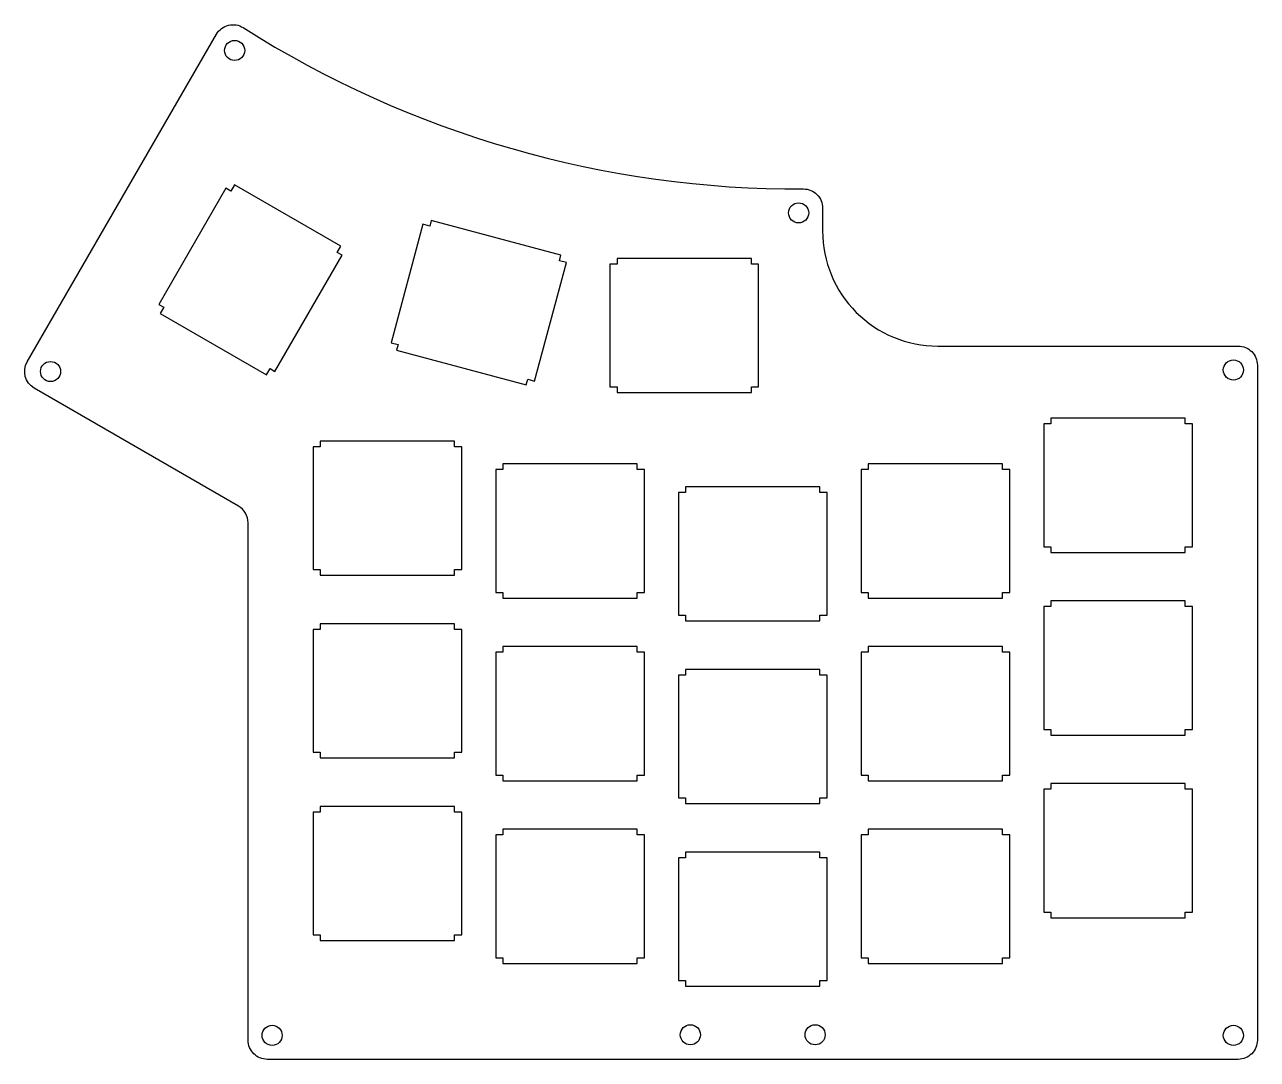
# Model space of a CAD drawing. Header units: inches. Extents: x -7.92 to -2.85, y 1.94 to 6.19.
import ezdxf

# ---------------------------------------------------------------- set-up
doc = ezdxf.new("R2010")
doc.units = ezdxf.units.IN
doc.layers.get('0').update_dxf_attribs({"linetype": 'CONTINUOUS'})

msp = doc.modelspace()

# ---------------------------------------------------------------- linework, layer by layer
msp.add_lwpolyline([(-6.9978, 2.0157), (-6.9978, 4.1403, 0.267958), (-7.0372, 4.2084), (-7.876, 4.6927, -0.414204), (-7.9048, 4.8003), (-7.1281, 6.1458, -0.426859), (-7.0176, 6.1729, 0.144063), (-4.7178, 5.5107, -0.414214), (-4.6391, 5.4319), (-4.6391, 5.3381, 0.414214), (-4.1666, 4.8657), (-2.9328, 4.8657, -0.414214), (-2.8541, 4.7869), (-2.8541, 2.0157, -0.414214), (-2.9328, 1.937), (-6.9191, 1.937, -0.414214)], format="xyb", close=True)
for points in [[(-7.3444, 5.0248), (-7.3592, 4.9993), (-6.9227, 4.7473), (-6.9079, 4.7729), (-6.8875, 4.7611), (-6.6119, 5.2385), (-6.6324, 5.2503), (-6.6176, 5.2758), (-7.0541, 5.5278), (-7.0689, 5.5022), (-7.0893, 5.514), (-7.3649, 5.0366)], [(-6.2518, 5.3585), (-6.2804, 5.3662), (-6.4109, 4.8794), (-6.3823, 4.8718), (-6.3885, 4.849), (-5.8561, 4.7062), (-5.85, 4.7291), (-5.8214, 4.7214), (-5.6909, 5.2082), (-5.7195, 5.2158), (-5.7133, 5.2386), (-6.2457, 5.3814)], [(-5.4828, 5.202), (-5.5123, 5.202), (-5.5123, 4.698), (-5.4828, 4.698), (-5.4828, 4.6744), (-4.9316, 4.6744), (-4.9316, 4.698), (-4.9021, 4.698), (-4.9021, 5.202), (-4.9316, 5.202), (-4.9316, 5.2256), (-5.4828, 5.2256)], [(-3.7015, 4.5458), (-3.731, 4.5458), (-3.731, 4.0418), (-3.7015, 4.0418), (-3.7015, 4.0182), (-3.1503, 4.0182), (-3.1503, 4.0418), (-3.1208, 4.0418), (-3.1208, 4.5458), (-3.1503, 4.5458), (-3.1503, 4.5694), (-3.7015, 4.5694)], [(-6.7015, 4.452), (-6.731, 4.452), (-6.731, 3.948), (-6.7015, 3.948), (-6.7015, 3.9244), (-6.1503, 3.9244), (-6.1503, 3.948), (-6.1208, 3.948), (-6.1208, 4.452), (-6.1503, 4.452), (-6.1503, 4.4756), (-6.7015, 4.4756)], [(-5.9515, 4.3583), (-5.981, 4.3583), (-5.981, 3.8543), (-5.9515, 3.8543), (-5.9515, 3.8307), (-5.4003, 3.8307), (-5.4003, 3.8543), (-5.3708, 3.8543), (-5.3708, 4.3583), (-5.4003, 4.3583), (-5.4003, 4.3819), (-5.9515, 4.3819)], [(-4.4515, 4.3583), (-4.481, 4.3583), (-4.481, 3.8543), (-4.4515, 3.8543), (-4.4515, 3.8307), (-3.9003, 3.8307), (-3.9003, 3.8543), (-3.8708, 3.8543), (-3.8708, 4.3583), (-3.9003, 4.3583), (-3.9003, 4.3819), (-4.4515, 4.3819)], [(-5.2015, 4.2645), (-5.231, 4.2645), (-5.231, 3.7605), (-5.2015, 3.7605), (-5.2015, 3.7369), (-4.6503, 3.7369), (-4.6503, 3.7605), (-4.6208, 3.7605), (-4.6208, 4.2645), (-4.6503, 4.2645), (-4.6503, 4.2881), (-5.2015, 4.2881)], [(-3.7015, 3.7958), (-3.731, 3.7958), (-3.731, 3.2918), (-3.7015, 3.2918), (-3.7015, 3.2682), (-3.1503, 3.2682), (-3.1503, 3.2918), (-3.1208, 3.2918), (-3.1208, 3.7958), (-3.1503, 3.7958), (-3.1503, 3.8194), (-3.7015, 3.8194)], [(-6.7015, 3.702), (-6.731, 3.702), (-6.731, 3.198), (-6.7015, 3.198), (-6.7015, 3.1744), (-6.1503, 3.1744), (-6.1503, 3.198), (-6.1208, 3.198), (-6.1208, 3.702), (-6.1503, 3.702), (-6.1503, 3.7256), (-6.7015, 3.7256)], [(-5.9515, 3.6083), (-5.981, 3.6083), (-5.981, 3.1043), (-5.9515, 3.1043), (-5.9515, 3.0807), (-5.4003, 3.0807), (-5.4003, 3.1043), (-5.3708, 3.1043), (-5.3708, 3.6083), (-5.4003, 3.6083), (-5.4003, 3.6319), (-5.9515, 3.6319)], [(-4.4515, 3.6083), (-4.481, 3.6083), (-4.481, 3.1043), (-4.4515, 3.1043), (-4.4515, 3.0807), (-3.9003, 3.0807), (-3.9003, 3.1043), (-3.8708, 3.1043), (-3.8708, 3.6083), (-3.9003, 3.6083), (-3.9003, 3.6319), (-4.4515, 3.6319)], [(-5.2015, 3.5145), (-5.231, 3.5145), (-5.231, 3.0105), (-5.2015, 3.0105), (-5.2015, 2.9869), (-4.6503, 2.9869), (-4.6503, 3.0105), (-4.6208, 3.0105), (-4.6208, 3.5145), (-4.6503, 3.5145), (-4.6503, 3.5381), (-5.2015, 3.5381)], [(-3.7015, 3.0458), (-3.731, 3.0458), (-3.731, 2.5418), (-3.7015, 2.5418), (-3.7015, 2.5182), (-3.1503, 2.5182), (-3.1503, 2.5418), (-3.1208, 2.5418), (-3.1208, 3.0458), (-3.1503, 3.0458), (-3.1503, 3.0694), (-3.7015, 3.0694)], [(-6.7015, 2.952), (-6.731, 2.952), (-6.731, 2.448), (-6.7015, 2.448), (-6.7015, 2.4244), (-6.1503, 2.4244), (-6.1503, 2.448), (-6.1208, 2.448), (-6.1208, 2.952), (-6.1503, 2.952), (-6.1503, 2.9756), (-6.7015, 2.9756)], [(-5.9515, 2.8583), (-5.981, 2.8583), (-5.981, 2.3543), (-5.9515, 2.3543), (-5.9515, 2.3307), (-5.4003, 2.3307), (-5.4003, 2.3543), (-5.3708, 2.3543), (-5.3708, 2.8583), (-5.4003, 2.8583), (-5.4003, 2.8819), (-5.9515, 2.8819)], [(-4.4515, 2.8583), (-4.481, 2.8583), (-4.481, 2.3543), (-4.4515, 2.3543), (-4.4515, 2.3307), (-3.9003, 2.3307), (-3.9003, 2.3543), (-3.8708, 2.3543), (-3.8708, 2.8583), (-3.9003, 2.8583), (-3.9003, 2.8819), (-4.4515, 2.8819)], [(-5.2015, 2.7645), (-5.231, 2.7645), (-5.231, 2.2605), (-5.2015, 2.2605), (-5.2015, 2.2369), (-4.6503, 2.2369), (-4.6503, 2.2605), (-4.6208, 2.2605), (-4.6208, 2.7645), (-4.6503, 2.7645), (-4.6503, 2.7881), (-5.2015, 2.7881)]]:
    msp.add_lwpolyline(points, close=True)
for centre in [(-7.0532, 6.0794), (-4.7375, 5.4123), (-2.9525, 4.7673), (-7.809, 4.7609), (-6.8994, 2.0354), (-5.1821, 2.038), (-4.6698, 2.038), (-2.9525, 2.0354)]:
    msp.add_circle(centre, 0.0413)

doc.saveas('drawing.dxf')
